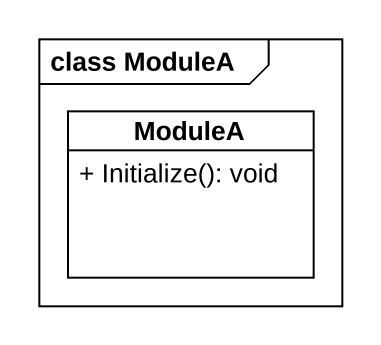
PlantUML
@startuml
mainframe class ModuleA
hide circle
hide empty members
skinparam classAttributeIconSize 0
class ModuleA {
  + Initialize(): void
}
@enduml
